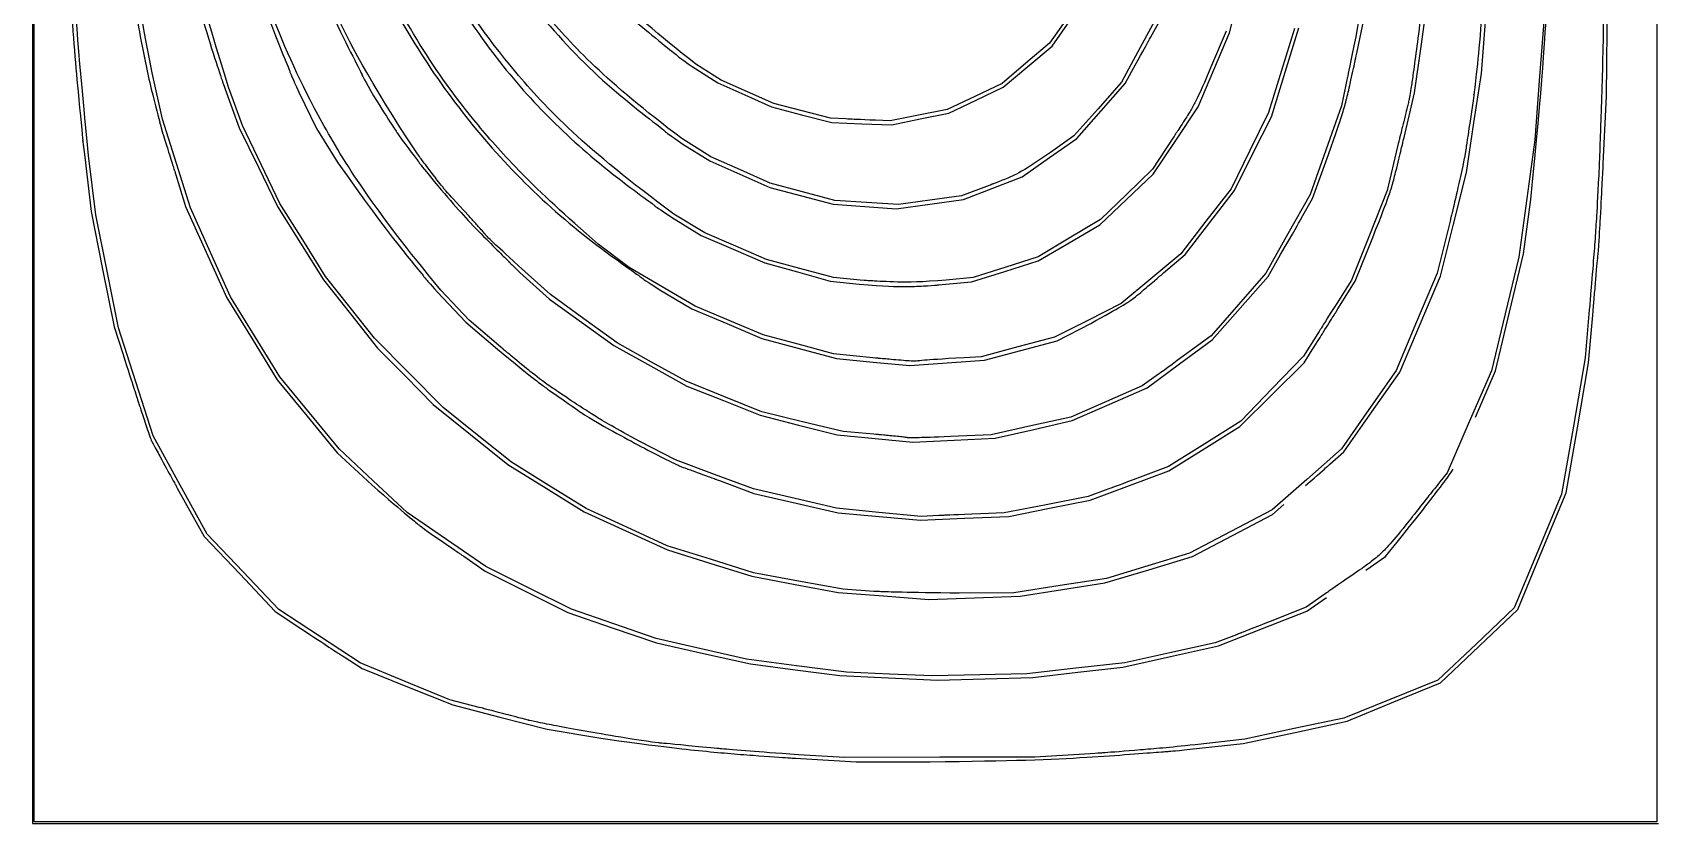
# Model space of a CAD drawing. Header units: millimetres. Extents: x -591 to 0, y 0 to 590.
# Drawn here: x -590.8 to -295.8, y 0 to 143.6 of the extents above; entities that cross this region are included whole.
import ezdxf

# ---------------------------------------------------------------- set-up
doc = ezdxf.new("R2010")
doc.units = ezdxf.units.MM

msp = doc.modelspace()

# ---------------------------------------------------------------- linework, layer by layer
at = {"color": 7, "linetype": 'Continuous'}
for p, q in [((-590.82, 295.01), (-590.82, 0.01)), ((-590.53, 0.3), (-590.53, 295.01)), ((-296.12, 295.01), (-296.12, 0.3)), ((-305.24, 132.02), (-305.06, 153.7)), ((-373.63, 143.53), (-371.75, 150.9)), ((-338.9, 141.04), (-337.73, 149.48)), ((-402.83, 146.62), (-406.3, 141.65)), ((-405.83, 141.11), (-402.21, 146.3)), ((-386.45, 147.07), (-389.85, 140.82)), ((-388, 142.64), (-385.88, 146.48)), ((-350.56, 139.84), (-349.22, 146.18)), ((-327.96, 136.15), (-327.2, 145.59)), ((-316.65, 145.59), (-317.46, 134.82)), ((-406.3, 141.65), (-410.59, 137.99)), ((-374.28, 143.82), (-376.91, 137.6)), ((-376.48, 136.8), (-373.63, 143.53)), ((-361.87, 144.29), (-364.22, 136.68)), ((-363.57, 136.35), (-361.08, 144.41)), ((-410.26, 137.37), (-405.83, 141.11)), ((-389.85, 140.82), (-393.25, 134.56)), ((-340.07, 132.61), (-338.9, 141.04)), ((-567.21, 127.82), (-569.12, 136.26)), ((-471.17, 137.42), (-466.48, 134.42)), ((-465.89, 134.94), (-470.46, 137.84)), ((-410.59, 137.99), (-414.89, 134.33)), ((-414.7, 133.62), (-410.26, 137.37)), ((-392.58, 134.31), (-391.35, 136.56)), ((-379.32, 130.07), (-376.48, 136.8)), ((-364.22, 136.68), (-366.57, 129.07)), ((-366.05, 128.29), (-363.57, 136.35)), ((-329.32, 127.15), (-327.96, 136.15)), ((-555.87, 133.26), (-553.33, 126.24)), ((-552.73, 126.71), (-555.25, 133.67)), ((-466.48, 134.42), (-461.61, 132.24)), ((-461.11, 132.82), (-465.89, 134.94)), ((-456.33, 130.71), (-461.11, 132.82)), ((-414.89, 134.33), (-419.88, 131.95)), ((-419.64, 131.28), (-414.7, 133.62)), ((-393.25, 134.56), (-397.56, 129.68)), ((-396.96, 129.33), (-392.58, 134.31)), ((-352.48, 134.38), (-353.34, 130.25)), ((-317.46, 134.82), (-318.27, 124.06)), ((-542.5, 132.75), (-539.27, 126.12)), ((-461.61, 132.24), (-456.75, 130.07)), ((-456.75, 130.07), (-451.29, 128.64)), ((-451.19, 129.37), (-456.33, 130.71)), ((-419.88, 131.95), (-424.88, 129.57)), ((-424.59, 128.93), (-419.64, 131.28)), ((-383.41, 123.96), (-379.32, 130.07)), ((-353.34, 130.25), (-356.19, 122.2)), ((-341.99, 124.5), (-340.07, 132.61)), ((-305.83, 119.72), (-305.24, 132.02)), ((-564.69, 119.78), (-567.21, 127.82)), ((-451.29, 128.64), (-445.83, 127.21)), ((-446.05, 128.03), (-451.19, 129.37)), ((-443.28, 127.88), (-446.05, 128.03)), ((-445.83, 127.21), (-440.37, 127.02)), ((-440.37, 127.02), (-434.92, 126.82)), ((-435.21, 127.51), (-437.86, 127.63)), ((-430.05, 128.54), (-435.21, 127.51)), ((-434.92, 126.82), (-429.75, 127.88)), ((-424.88, 129.57), (-430.05, 128.54)), ((-429.75, 127.88), (-424.59, 128.93)), ((-397.56, 129.68), (-401.87, 124.79)), ((-401.34, 124.35), (-396.96, 129.33)), ((-366.57, 129.07), (-369.97, 122.14)), ((-369.4, 121.6), (-366.05, 128.29)), ((-330.68, 118.16), (-329.32, 127.15)), ((-553.33, 126.24), (-549.85, 119.1)), ((-549.33, 119.63), (-552.73, 126.71)), ((-539.27, 126.12), (-535.43, 119.93)), ((-467.78, 121.01), (-473.03, 124.31)), ((-406.3, 120.86), (-401.34, 124.35)), ((-401.87, 124.79), (-406.15, 121.79)), ((-383.95, 124.37), (-387.62, 118.77)), ((-387.5, 117.86), (-383.41, 123.96)), ((-318.27, 124.06), (-319.72, 113.44)), ((-581.36, 120.96), (-580.18, 111.08)), ((-579.33, 110.49), (-580.64, 121.25)), ((-472.82, 123.33), (-467.96, 120.3)), ((-462.38, 118.63), (-467.78, 121.01)), ((-369.97, 122.14), (-373.36, 115.21)), ((-372.75, 114.91), (-369.4, 121.6)), ((-356.19, 122.2), (-359.04, 114.14)), ((-358.58, 113.44), (-355.72, 121.4)), ((-343.15, 122.88), (-345.04, 114.91)), ((-562.17, 111.73), (-564.69, 119.78)), ((-549.85, 119.1), (-546.38, 111.96)), ((-545.93, 112.55), (-549.33, 119.63)), ((-467.96, 120.3), (-462.5, 117.88)), ((-456.98, 116.25), (-462.38, 118.63)), ((-411.26, 117.37), (-406.3, 120.86)), ((-387.62, 118.77), (-392.35, 114.19)), ((-333.02, 108.76), (-330.68, 118.16)), ((-564.82, 117.71), (-563.04, 111.96)), ((-462.5, 117.88), (-457.04, 115.45)), ((-457.04, 115.45), (-451.29, 113.93)), ((-451.11, 114.66), (-456.98, 116.25)), ((-417.23, 115.83), (-422.26, 113.91)), ((-421.94, 113.25), (-416.6, 115.31)), ((-416.6, 115.31), (-411.26, 117.37)), ((-392.33, 113.27), (-387.5, 117.86)), ((-373.36, 115.21), (-377.92, 109.31)), ((-541.78, 105.91), (-545.93, 112.55)), ((-451.29, 113.93), (-445.54, 112.41)), ((-445.24, 113.07), (-451.11, 114.66)), ((-445.54, 112.41), (-439.82, 112)), ((-439.49, 112.71), (-445.24, 113.07)), ((-433.73, 112.35), (-439.49, 112.71)), ((-434.1, 111.58), (-428.02, 112.42)), ((-428, 113.13), (-433.73, 112.35)), ((-428.02, 112.42), (-421.94, 113.25)), ((-422.26, 113.91), (-428, 113.13)), ((-397.16, 108.68), (-392.33, 113.27)), ((-392.35, 114.19), (-397.07, 109.6)), ((-377.23, 109.08), (-372.75, 114.91)), ((-359.04, 114.14), (-363.05, 107.01)), ((-360.34, 110.34), (-358.58, 113.44)), ((-345.04, 114.91), (-348.28, 106.76)), ((-319.72, 113.44), (-321.17, 102.82)), ((-320.32, 103.41), (-318.98, 113.29)), ((-580.18, 111.08), (-578.1, 100.6)), ((-577.27, 100.24), (-579.33, 110.49)), ((-563.04, 111.96), (-559.31, 103.7)), ((-558.53, 103.67), (-562.17, 111.73)), ((-546.38, 111.96), (-542.21, 105.32)), ((-474.91, 110.07), (-469.48, 106.74)), ((-468.84, 107.22), (-474.44, 110.61)), ((-439.82, 112), (-434.1, 111.58)), ((-397.07, 109.6), (-402.72, 106.24)), ((-377.92, 109.31), (-382.47, 103.41)), ((-333.64, 109.31), (-335.97, 99.87)), ((-469.48, 106.74), (-463.7, 104.25)), ((-463.23, 104.79), (-468.84, 107.22)), ((-402.72, 106.24), (-408.36, 102.88)), ((-402.76, 105.4), (-397.16, 108.68)), ((-381.71, 103.25), (-377.23, 109.08)), ((-363.05, 107.01), (-367.07, 99.87)), ((-348.28, 106.76), (-351.52, 98.6)), ((-350.84, 98.41), (-347.67, 106.37)), ((-335.37, 99.37), (-333.02, 108.76)), ((-559.31, 103.7), (-555.58, 95.44)), ((-554.88, 95.62), (-558.53, 103.67)), ((-542.21, 105.32), (-538.05, 98.69)), ((-537.64, 99.28), (-541.78, 105.91)), ((-482.55, 100.92), (-488.19, 105.18)), ((-463.7, 104.25), (-457.93, 101.77)), ((-457.63, 102.37), (-463.23, 104.79)), ((-408.37, 102.13), (-402.76, 105.4)), ((-382.47, 103.41), (-387.9, 98.88)), ((-385.6, 99.94), (-381.71, 103.25)), ((-366.64, 99.28), (-364.37, 103.26)), ((-322.84, 92.79), (-320.32, 103.41)), ((-578.1, 100.6), (-576.02, 90.13)), ((-496.87, 95.99), (-502.67, 101.25)), ((-476.58, 97.42), (-482.55, 100.92)), ((-457.93, 101.77), (-452.03, 100.11)), ((-451.58, 100.73), (-457.63, 102.37)), ((-445.53, 99.09), (-451.58, 100.73)), ((-414.26, 100.99), (-420.16, 99.1)), ((-414.41, 100.21), (-408.37, 102.13)), ((-408.36, 102.88), (-414.26, 100.99)), ((-321.17, 102.82), (-323.65, 92.49)), ((-575.21, 89.98), (-577.27, 100.24)), ((-538.05, 98.69), (-533.14, 92.49)), ((-533.21, 93.67), (-537.64, 99.28)), ((-502.38, 100.02), (-497.04, 95.2)), ((-470.61, 93.92), (-476.58, 97.42)), ((-452.03, 100.11), (-446.13, 98.44)), ((-446.13, 98.44), (-440.82, 97.91)), ((-440.67, 98.63), (-445.53, 99.09)), ((-425.77, 97.82), (-420.46, 98.29)), ((-420.16, 99.1), (-425.03, 98.63)), ((-420.46, 98.29), (-414.41, 100.21)), ((-387.9, 98.88), (-393.32, 94.36)), ((-367.07, 99.87), (-372.03, 94.2)), ((-371.72, 93.53), (-366.64, 99.28)), ((-354, 93.39), (-350.84, 98.41)), ((-351.52, 98.6), (-353.28, 95.84)), ((-335.97, 99.87), (-339.71, 91.05)), ((-339.07, 90.66), (-335.37, 99.37)), ((-555.58, 95.44), (-551, 88)), ((-550.42, 88.36), (-554.88, 95.62)), ((-517.38, 96.49), (-512.23, 91.02)), ((-511.62, 91.37), (-516.73, 96.8)), ((-497.04, 95.2), (-491.2, 90.98)), ((-490.82, 91.62), (-496.87, 95.99)), ((-477.1, 96.93), (-471.2, 93.44)), ((-528.78, 88.07), (-533.21, 93.67)), ((-533.14, 92.49), (-528.24, 86.3)), ((-484.77, 87.24), (-490.82, 91.62)), ((-471.2, 93.44), (-464.86, 90.73)), ((-464.43, 91.32), (-470.61, 93.92)), ((-393.32, 94.36), (-399.37, 91.32)), ((-372.03, 94.2), (-377, 88.53)), ((-376.8, 87.79), (-371.72, 93.53)), ((-323.65, 92.49), (-326.13, 82.17)), ((-325.37, 82.17), (-322.84, 92.79)), ((-308.37, 93.23), (-309.1, 84.53)), ((-576.02, 90.13), (-574.4, 85.12)), ((-572.07, 80.18), (-575.21, 89.98)), ((-512.23, 91.02), (-506.46, 86.07)), ((-505.86, 86.46), (-511.62, 91.37)), ((-491.2, 90.98), (-485.36, 86.76)), ((-464.86, 90.73), (-458.52, 88.01)), ((-458.25, 88.72), (-464.43, 91.32)), ((-451.89, 86.99), (-458.25, 88.72)), ((-399.37, 91.32), (-405.43, 88.28)), ((-404.93, 87.6), (-398.83, 90.75)), ((-377, 88.53), (-380.74, 85.78)), ((-357.61, 88.96), (-360.2, 84.85)), ((-339.71, 91.05), (-343.44, 82.24)), ((-342.77, 81.95), (-339.07, 90.66)), ((-308.49, 83.64), (-307.92, 90.28)), ((-551, 88), (-546.43, 80.56)), ((-545.95, 81.1), (-550.42, 88.36)), ((-522.56, 81.78), (-528.78, 88.07)), ((-528.24, 86.3), (-523.17, 81.18)), ((-485.36, 86.76), (-478.72, 83.08)), ((-478.51, 83.75), (-484.77, 87.24)), ((-458.52, 88.01), (-451.73, 86.2)), ((-445.53, 85.25), (-451.89, 86.99)), ((-451.73, 86.2), (-444.95, 84.39)), ((-412.06, 86.51), (-418.69, 84.73)), ((-418.1, 84.11), (-411.52, 85.85)), ((-405.43, 88.28), (-412.06, 86.51)), ((-411.52, 85.85), (-404.93, 87.6)), ((-382.7, 83.45), (-376.8, 87.79)), ((-360.1, 83.64), (-358.63, 86)), ((-478.72, 83.08), (-472.09, 79.4)), ((-472.25, 80.26), (-478.51, 83.75)), ((-438.34, 84.53), (-445.53, 85.25)), ((-444.95, 84.39), (-438.31, 83.76)), ((-438.31, 83.76), (-431.67, 83.13)), ((-431.67, 83.13), (-424.89, 83.62)), ((-424.89, 83.62), (-418.1, 84.11)), ((-418.69, 84.73), (-421.79, 84.55)), ((-388.6, 79.1), (-382.7, 83.45)), ((-365.94, 77.85), (-360.1, 83.64)), ((-360.2, 84.85), (-365.89, 78.93)), ((-309.1, 84.53), (-311.27, 72.14)), ((-310.54, 71.83), (-308.49, 83.64)), ((-568.93, 70.37), (-572.07, 80.18)), ((-546.43, 80.56), (-541, 73.94)), ((-540.58, 74.54), (-545.95, 81.1)), ((-523.17, 81.18), (-518.11, 76.06)), ((-516.34, 75.49), (-522.56, 81.78)), ((-465.38, 77.49), (-472.25, 80.26)), ((-386.98, 81.23), (-389.49, 79.43)), ((-343.44, 82.24), (-348.4, 75.12)), ((-347.84, 74.71), (-342.77, 81.95)), ((-326.13, 82.17), (-330.15, 72.91)), ((-329, 73.76), (-325.37, 82.17)), ((-472.09, 79.4), (-465.44, 76.75)), ((-465.44, 76.75), (-458.8, 74.11)), ((-458.52, 74.72), (-465.38, 77.49)), ((-389.49, 79.43), (-395.98, 76.6)), ((-395.39, 76.13), (-388.6, 79.1)), ((-371.79, 72.06), (-365.94, 77.85)), ((-365.89, 78.93), (-371.59, 73.02)), ((-541, 73.94), (-535.58, 67.31)), ((-535.21, 67.99), (-540.58, 74.54)), ((-518.11, 76.06), (-511.33, 70.61)), ((-510.14, 70.53), (-516.34, 75.49)), ((-458.8, 74.11), (-451.82, 72.33)), ((-451.14, 72.93), (-458.52, 74.72)), ((-402.47, 73.77), (-409.69, 72.17)), ((-395.98, 76.6), (-402.47, 73.77)), ((-402.17, 73.17), (-395.39, 76.13)), ((-348.4, 75.12), (-353.35, 68.01)), ((-352.91, 67.47), (-347.84, 74.71)), ((-451.82, 72.33), (-444.83, 70.55)), ((-443.77, 71.14), (-451.14, 72.93)), ((-438.16, 70.66), (-443.77, 71.14)), ((-409.69, 72.17), (-416.92, 70.57)), ((-416.15, 69.92), (-409.16, 71.54)), ((-409.16, 71.54), (-402.17, 73.17)), ((-378.23, 68.03), (-371.79, 72.06)), ((-371.59, 73.02), (-378.15, 68.91)), ((-330.15, 72.91), (-334.18, 63.65)), ((-311.27, 72.14), (-313.44, 59.75)), ((-312.6, 60.01), (-310.54, 71.83)), ((-564.02, 61.43), (-568.93, 70.37)), ((-529.02, 62.22), (-535.21, 67.99)), ((-511.33, 70.61), (-504.56, 65.16)), ((-503.95, 65.56), (-510.14, 70.53)), ((-474.15, 66), (-480.64, 69.34)), ((-444.83, 70.55), (-437.95, 69.89)), ((-437.95, 69.89), (-431.08, 69.24)), ((-431.08, 69.24), (-423.62, 69.58)), ((-416.92, 70.57), (-424.3, 70.23)), ((-423.62, 69.58), (-416.15, 69.92)), ((-378.15, 68.91), (-384.71, 64.8)), ((-384.68, 64), (-378.23, 68.03)), ((-353.35, 68.01), (-359.62, 62.47)), ((-535.58, 67.31), (-529.25, 61.48)), ((-504.56, 65.16), (-497.66, 60.86)), ((-497.16, 61.36), (-503.95, 65.56)), ((-467.07, 63.37), (-474.15, 66)), ((-355.42, 65.23), (-352.91, 67.47)), ((-522.82, 56.46), (-529.02, 62.22)), ((-459.99, 60.75), (-467.07, 63.37)), ((-466.16, 62.23), (-459.95, 59.93)), ((-391.8, 61.35), (-384.68, 64)), ((-384.71, 64.8), (-388.43, 63.4)), ((-359.62, 62.47), (-365.89, 56.93)), ((-334.18, 63.65), (-335.5, 61.99)), ((-564.25, 60.35), (-559.7, 52.11)), ((-559.12, 52.5), (-564.02, 61.43)), ((-497.66, 60.86), (-490.75, 56.57)), ((-490.38, 57.16), (-497.16, 61.36)), ((-452.47, 58.98), (-459.99, 60.75)), ((-459.95, 59.93), (-452.3, 58.17)), ((-399.31, 59.34), (-406.93, 57.87)), ((-395.72, 60.67), (-399.31, 59.34)), ((-398.93, 58.69), (-391.8, 61.35)), ((-313.44, 59.75), (-317.72, 49.44)), ((-316.96, 49.43), (-312.6, 60.01)), ((-515.71, 51.56), (-522.82, 56.46)), ((-490.75, 56.57), (-483.19, 53.12)), ((-483.01, 53.79), (-490.38, 57.16)), ((-444.95, 57.21), (-452.47, 58.98)), ((-452.3, 58.17), (-444.65, 56.41)), ((-437.28, 56.47), (-444.95, 57.21)), ((-444.65, 56.41), (-437.2, 55.73)), ((-429.61, 55.73), (-437.28, 56.47)), ((-414.56, 56.4), (-418.84, 56.23)), ((-406.93, 57.87), (-414.56, 56.4)), ((-413.68, 55.74), (-406.3, 57.22)), ((-406.3, 57.22), (-398.93, 58.69)), ((-365.89, 56.93), (-373.41, 52.99)), ((-373.11, 52.28), (-365.87, 56.1)), ((-365.87, 56.1), (-363.81, 57.89)), ((-483.19, 53.12), (-475.63, 49.66)), ((-475.65, 50.43), (-483.01, 53.79)), ((-437.2, 55.73), (-429.74, 55.06)), ((-429.74, 55.06), (-421.71, 55.4)), ((-426.36, 55.89), (-429.61, 55.73)), ((-421.71, 55.4), (-413.68, 55.74)), ((-559.7, 52.11), (-553.23, 45.31)), ((-552.63, 45.68), (-559.12, 52.5)), ((-508.6, 46.66), (-515.71, 51.56)), ((-467.82, 47.96), (-475.65, 50.43)), ((-373.41, 52.99), (-380.93, 49.06)), ((-380.35, 48.47), (-373.11, 52.28)), ((-345.36, 48.45), (-343.77, 50.41)), ((-512.58, 48.5), (-508.67, 45.81)), ((-475.63, 49.66), (-467.96, 47.28)), ((-467.96, 47.28), (-460.29, 44.89)), ((-459.99, 45.49), (-467.82, 47.96)), ((-380.93, 49.06), (-388.45, 46.78)), ((-388.31, 46.07), (-380.35, 48.47)), ((-348.92, 45.99), (-345.36, 48.45)), ((-317.72, 49.44), (-322, 39.13)), ((-321.32, 38.86), (-316.96, 49.43)), ((-553.23, 45.31), (-546.77, 38.51)), ((-546.14, 38.85), (-552.63, 45.68)), ((-508.67, 45.81), (-501.17, 42.06)), ((-500.83, 42.77), (-508.6, 46.66)), ((-460.29, 44.89), (-452.47, 43.4)), ((-451.88, 44.01), (-459.99, 45.49)), ((-395.98, 44.5), (-404.38, 43.19)), ((-396.27, 43.68), (-388.31, 46.07)), ((-388.45, 46.78), (-395.98, 44.5)), ((-501.17, 42.06), (-493.68, 38.31)), ((-493.05, 38.88), (-500.83, 42.77)), ((-452.47, 43.4), (-444.65, 41.92)), ((-443.77, 42.53), (-451.88, 44.01)), ((-444.65, 41.92), (-436.43, 41.31)), ((-438.16, 42.14), (-443.77, 42.53)), ((-436.43, 41.31), (-428.22, 40.69)), ((-412.79, 41.87), (-422.67, 41.81)), ((-404.38, 43.19), (-412.79, 41.87)), ((-411.61, 41.29), (-403.94, 42.48)), ((-403.94, 42.48), (-396.27, 43.68)), ((-356.32, 41.67), (-359.74, 39.28)), ((-546.77, 38.51), (-542.17, 35.42)), ((-538.76, 33.99), (-546.14, 38.85)), ((-485.37, 36.24), (-493.05, 38.88)), ((-428.22, 40.69), (-419.91, 40.99)), ((-419.91, 40.99), (-411.61, 41.29)), ((-367.65, 35.39), (-359.65, 38.55)), ((-359.74, 39.28), (-364.14, 37.52)), ((-359.65, 38.55), (-356.07, 41.04)), ((-322, 39.13), (-328.93, 32.57)), ((-328.35, 32.19), (-321.32, 38.86)), ((-493.68, 38.31), (-485.65, 35.55)), ((-485.65, 35.55), (-477.62, 32.78)), ((-477.69, 33.6), (-485.37, 36.24)), ((-531.38, 29.14), (-538.76, 33.99)), ((-469.49, 31.71), (-477.69, 33.6)), ((-477.62, 32.78), (-469.1, 30.88)), ((-376.28, 32.78), (-384.46, 30.98)), ((-372.41, 34.27), (-376.28, 32.78)), ((-375.66, 32.23), (-367.65, 35.39)), ((-328.93, 32.57), (-335.85, 26.01)), ((-534.28, 30.23), (-530.99, 28.12)), ((-461.3, 29.82), (-469.49, 31.71)), ((-469.1, 30.88), (-460.58, 28.97)), ((-452.24, 28.65), (-461.3, 29.82)), ((-393.03, 28.38), (-384.34, 30.3)), ((-384.46, 30.98), (-392.63, 29.18)), ((-384.34, 30.3), (-375.66, 32.23)), ((-335.38, 25.53), (-328.35, 32.19)), ((-523.23, 25.8), (-531.38, 29.14)), ((-530.99, 28.12), (-522.78, 24.83)), ((-460.58, 28.97), (-452.47, 27.92)), ((-452.47, 27.92), (-444.36, 26.87)), ((-443.17, 27.48), (-452.24, 28.65)), ((-444.36, 26.87), (-435.51, 26.44)), ((-435.36, 27.13), (-443.17, 27.48)), ((-427.54, 26.78), (-435.36, 27.13)), ((-418.98, 26.99), (-427.54, 26.78)), ((-410.43, 27.19), (-418.98, 26.99)), ((-401.53, 28.18), (-410.43, 27.19)), ((-409.34, 26.53), (-401.18, 27.46)), ((-392.63, 29.18), (-401.53, 28.18)), ((-401.18, 27.46), (-393.03, 28.38)), ((-515.08, 22.47), (-523.23, 25.8)), ((-522.78, 24.83), (-514.57, 21.55)), ((-435.51, 26.44), (-426.66, 26.02)), ((-426.66, 26.02), (-418, 26.28)), ((-418, 26.28), (-409.34, 26.53)), ((-335.85, 26.01), (-344.38, 22.58)), ((-343.85, 22.06), (-335.38, 25.53)), ((-509.81, 21.09), (-515.08, 22.47)), ((-514.57, 21.55), (-506.01, 19.33)), ((-344.38, 22.58), (-352.91, 19.15)), ((-352.32, 18.59), (-343.85, 22.06)), ((-506.01, 19.33), (-497.46, 17.1)), ((-352.91, 19.15), (-361.9, 17.23)), ((-361.76, 16.55), (-352.32, 18.59)), ((-497.46, 17.1), (-487.72, 15.51)), ((-370.9, 15.31), (-379.9, 14.29)), ((-371.2, 14.52), (-361.76, 16.55)), ((-361.9, 17.23), (-370.9, 15.31)), ((-443.47, 12), (-451.88, 12.5)), ((-426.21, 12.02), (-443.47, 12)), ((-408.96, 12.03), (-426.21, 12.02)), ((-398.93, 12.65), (-408.96, 12.03)), ((-380.78, 13.47), (-371.2, 14.52)), ((-451.44, 11.8), (-441.41, 11.22)), ((-441.41, 11.22), (-427.98, 11.22)), ((-590.82, 0.01), (-295.82, 0.01)), ((-443.32, 0.3), (-590.53, 0.3)), ((-296.12, 0.3), (-443.32, 0.3))]:
    msp.add_line(p, q, dxfattribs=at)
for points, knots in [([(-559.95, 308.73), (-559.68, 279.76), (-558.7, 253.71), (-556.98, 230.32), (-554.47, 209.33), (-551.12, 190.48), (-545.39, 168.59), (-538.03, 149.32), (-528.96, 132.1), (-532.13, 137.77), (-528.96, 132.1)], [0, 0, 0, 0, 0.159621, 0.303241, 0.432455, 0.548933, 0.654439, 0.779135, 0.892744, 1, 1, 1, 1]), ([(-567.05, 305.19), (-566.75, 277.06), (-565.92, 251.69), (-564.5, 228.85), (-562.48, 208.3), (-559.82, 189.81), (-555.3, 168.34), (-549.55, 149.49), (-542.5, 132.75), (-544.98, 138.28), (-542.5, 132.75)], [0, 0, 0, 0, 0.160238, 0.304844, 0.435233, 0.552867, 0.659266, 0.784264, 0.896514, 1, 1, 1, 1]), ([(-521.11, 121.7), (-529.83, 134.95), (-537.28, 149.38), (-543.53, 165.29), (-548.64, 182.99), (-552.67, 202.78), (-555.63, 224.54), (-557.68, 248.91), (-558.87, 276.16), (-559.25, 306.58), (-559.19, 296.44), (-559.25, 306.58)], [0, 0, 0, 0, 0.082651, 0.16727, 0.25634, 0.352316, 0.457536, 0.571985, 0.699367, 0.841475, 1, 1, 1, 1]), ([(-470.46, 137.84), (-484.14, 148.47), (-496, 161.89), (-506.04, 178.09), (-514.23, 197.05), (-520.85, 219.84), (-525.43, 245.62), (-527.97, 274.36), (-527.3, 264.76), (-527.97, 274.36)], [0, 0, 0, 0, 0.11271, 0.229246, 0.353206, 0.48756, 0.641964, 0.812293, 1, 1, 1, 1]), ([(-516.73, 96.8), (-529.15, 111.78), (-539.49, 128.36), (-547.89, 147.03), (-554.51, 168.31), (-558.56, 187.19), (-561.69, 208.24), (-563.96, 231.71), (-565.45, 257.84), (-565.02, 249.12), (-565.45, 257.84)], [0, 0, 0, 0, 0.113109, 0.226611, 0.345587, 0.475081, 0.587282, 0.710933, 0.847923, 1, 1, 1, 1]), ([(-580.64, 121.25), (-582.4, 138.68), (-583.86, 159.27), (-585.01, 183.15), (-585.7, 204.3), (-586.22, 227.6), (-586.55, 253.12), (-586.45, 244.61), (-586.55, 253.12)], [0, 0, 0, 0, 0.132603, 0.288948, 0.470015, 0.63024, 0.806755, 1, 1, 1, 1]), ([(-308.43, 252.09), (-307.51, 230.82), (-306.78, 212.02), (-306.23, 195.33), (-305.87, 180.36), (-305.69, 166.77), (-305.71, 150.42), (-306.01, 134.95), (-306.59, 119.55), (-306.38, 124.68), (-306.59, 119.55)], [0, 0, 0, 0, 0.160535, 0.302407, 0.428392, 0.541267, 0.643815, 0.767131, 0.883773, 1, 1, 1, 1]), ([(-534.61, 244.12), (-530.97, 220.47), (-525.7, 199), (-518.78, 179.71), (-510.24, 162.62), (-499.54, 147.09), (-487.07, 133.99), (-472.82, 123.33), (-477.71, 126.72), (-472.82, 123.33)], [0, 0, 0, 0, 0.170463, 0.327983, 0.473927, 0.610027, 0.744383, 0.873252, 1, 1, 1, 1]), ([(-525.01, 237.48), (-521.33, 218.3), (-516.33, 200.69), (-510.06, 184.73), (-502.54, 170.47), (-493.37, 157.42), (-482.9, 146.38), (-471.17, 137.42), (-475.19, 140.28), (-471.17, 137.42)], [0, 0, 0, 0, 0.166957, 0.323333, 0.469886, 0.607624, 0.743901, 0.873897, 1, 1, 1, 1]), ([(-351.43, 231.88), (-349.28, 210.98), (-348.05, 191.98), (-347.75, 174.94), (-348.59, 157.43), (-350.72, 142.79), (-349.91, 147.66), (-350.72, 142.79)], [0, 0, 0, 0, 0.234994, 0.447891, 0.638515, 0.834541, 1, 1, 1, 1]), ([(-555.25, 133.67), (-559.72, 147.67), (-563.46, 163.15), (-566.53, 180.36), (-568.49, 195.29), (-570.08, 211.58), (-571.33, 229.37), (-570.95, 223.44), (-571.33, 229.37)], [0, 0, 0, 0, 0.1509904, 0.3145151, 0.4940964, 0.6486651, 0.8167945, 1, 1, 1, 1]), ([(-579.02, 216.98), (-577.64, 195.06), (-575.81, 174.8), (-573.6, 156.71), (-571.64, 144.32), (-569.5, 133.8), (-567.22, 125.38), (-568.02, 128.18), (-567.22, 125.38)], [0, 0, 0, 0, 0.237396, 0.457185, 0.654235, 0.789807, 0.905815, 1, 1, 1, 1]), ([(-474.44, 110.61), (-490.67, 122.52), (-504.82, 137.33), (-516.83, 154.91), (-524.71, 170.59), (-531.18, 187.86), (-536.21, 206.66), (-534.66, 200.35), (-536.21, 206.66)], [0, 0, 0, 0, 0.171502, 0.346053, 0.527499, 0.677085, 0.83423, 1, 1, 1, 1]), ([(-473.03, 124.31), (-486.89, 134.81), (-499.16, 147.81), (-509.72, 163.14), (-516.77, 176.74), (-522.67, 191.61), (-527.36, 207.69), (-525.9, 202.3), (-527.36, 207.69)], [0, 0, 0, 0, 0.170581, 0.345851, 0.528549, 0.678765, 0.835701, 1, 1, 1, 1]), ([(-543.91, 198.1), (-538.98, 179.41), (-532.52, 162.06), (-524.59, 146.14), (-515.24, 131.71), (-503.96, 118.28), (-491.23, 106.66), (-477.1, 96.93), (-481.91, 100.04), (-477.1, 96.93)], [0, 0, 0, 0, 0.154987, 0.303344, 0.445929, 0.583752, 0.724307, 0.86248, 1, 1, 1, 1]), ([(-586.09, 193.38), (-585.25, 170.81), (-584.01, 149.72), (-582.79, 134.57), (-581.36, 120.96), (-581.86, 125.49), (-581.36, 120.96)], [0, 0, 0, 0, 0.311085, 0.602059, 0.81151, 1, 1, 1, 1]), ([(-569.12, 136.26), (-571.83, 150.18), (-574.16, 165.79), (-576.65, 191.06), (-575.92, 182.63), (-576.65, 191.06)], [0, 0, 0, 0, 0.256157, 0.541288, 1, 1, 1, 1]), ([(-488.19, 105.18), (-500.26, 115.59), (-511.14, 127.58), (-520.72, 141.04), (-530.24, 158.58), (-537.68, 177.75), (-535.37, 171.29), (-537.68, 177.75)], [0, 0, 0, 0, 0.178763, 0.360361, 0.545618, 0.769447, 1, 1, 1, 1]), ([(-525.1, 169.34), (-517.79, 155.12), (-509.58, 142.42), (-500.44, 131.16), (-488.4, 119.69), (-474.91, 110.07), (-479.51, 113.15), (-474.91, 110.07)], [0, 0, 0, 0, 0.202891, 0.394792, 0.578722, 0.789736, 1, 1, 1, 1]), ([(-327.08, 162.26), (-327.49, 152.53), (-328.13, 143.29), (-328.76, 136.74), (-329.47, 131.14), (-329.22, 133), (-329.47, 131.14)], [0, 0, 0, 0, 0.3118964, 0.6084968, 0.8189682, 1, 1, 1, 1]), ([(-563.23, 158.42), (-561.66, 152.01), (-559.52, 144.47), (-557.67, 138.55), (-555.87, 133.26), (-556.48, 135.02), (-555.87, 133.26)], [0, 0, 0, 0, 0.251842, 0.550538, 0.787067, 1, 1, 1, 1]), ([(-338.19, 153.41), (-338.49, 150.44), (-339.09, 145.46), (-339.83, 139.8), (-340.3, 136.32), (-340.71, 133.49), (-340.97, 131.83), (-341.05, 131.42), (-341.1, 131.26), (-341.08, 131.31), (-341.1, 131.26)], [0, 0, 0, 0, 0.133674, 0.357916, 0.613532, 0.770664, 0.898647, 0.97365, 0.99235, 1, 1, 1, 1]), ([(-318.98, 113.29), (-316.83, 134.41), (-315.86, 153.11), (-316.11, 146.87), (-315.86, 153.11)], [0, 0, 0, 0, 0.53133, 1, 1, 1, 1]), ([(-391.35, 136.56), (-389.64, 139.67), (-388, 142.64), (-388.55, 141.65), (-388, 142.64)], [0, 0, 0, 0, 0.5118524, 1, 1, 1, 1]), ([(-350.72, 142.79), (-351.72, 138.01), (-352.48, 134.38), (-352.23, 135.59), (-352.48, 134.38)], [0, 0, 0, 0, 0.568776, 1, 1, 1, 1]), ([(-355.72, 121.4), (-354.28, 125.42), (-353.28, 128.39), (-352.52, 131.02), (-351.67, 134.62), (-350.56, 139.84), (-350.92, 138.1), (-350.56, 139.84)], [0, 0, 0, 0, 0.222271, 0.386077, 0.528995, 0.721982, 1, 1, 1, 1]), ([(-376.91, 137.6), (-378.35, 134.17), (-379.36, 131.9), (-380.26, 130.14), (-381.66, 127.87), (-383.95, 124.37), (-383.18, 125.53), (-383.95, 124.37)], [0, 0, 0, 0, 0.247689, 0.412713, 0.543727, 0.721359, 1, 1, 1, 1]), ([(-528.96, 132.1), (-525.86, 127.15), (-524.28, 124.79), (-524.81, 125.58), (-524.28, 124.79)], [0, 0, 0, 0, 0.673593, 1, 1, 1, 1]), ([(-341.1, 131.26), (-341.14, 131.09), (-341.21, 130.82), (-341.4, 130.09), (-341.9, 128.05), (-343.15, 122.88), (-342.73, 124.6), (-343.15, 122.88)], [0, 0, 0, 0, 0.020191, 0.051923, 0.140075, 0.382607, 1, 1, 1, 1]), ([(-329.47, 131.14), (-330.32, 125.43), (-330.83, 121.99), (-330.66, 123.14), (-330.83, 121.99)], [0, 0, 0, 0, 0.624251, 1, 1, 1, 1]), ([(-437.86, 127.63), (-440.9, 127.77), (-443.28, 127.88), (-442.49, 127.84), (-443.28, 127.88)], [0, 0, 0, 0, 0.560991, 1, 1, 1, 1]), ([(-567.22, 125.38), (-566.78, 123.99), (-566.11, 121.83), (-564.82, 117.71), (-565.25, 119.09), (-564.82, 117.71)], [0, 0, 0, 0, 0.181502, 0.463756, 1, 1, 1, 1]), ([(-524.28, 124.79), (-523.47, 123.7), (-522.28, 122.11), (-520.11, 119.19), (-520.83, 120.16), (-520.11, 119.19)], [0, 0, 0, 0, 0.194739, 0.479926, 1, 1, 1, 1]), ([(-347.67, 106.37), (-345.98, 110.61), (-344.88, 113.48), (-344.11, 115.85), (-343.24, 119.2), (-341.99, 124.5), (-342.4, 122.73), (-341.99, 124.5)], [0, 0, 0, 0, 0.239862, 0.40122, 0.532292, 0.713918, 1, 1, 1, 1]), ([(-515.78, 114.76), (-516.7, 115.88), (-518.2, 117.81), (-521.11, 121.7), (-520.14, 120.4), (-521.11, 121.7)], [0, 0, 0, 0, 0.166501, 0.44538, 1, 1, 1, 1]), ([(-406.15, 121.79), (-409.72, 119.33), (-412.09, 117.93), (-414.15, 117.02), (-417.23, 115.83), (-416.2, 116.22), (-417.23, 115.83)], [0, 0, 0, 0, 0.342796, 0.560644, 0.738908, 1, 1, 1, 1]), ([(-330.83, 121.99), (-331.26, 119.67), (-332.04, 116.08), (-333.64, 109.31), (-333.09, 111.56), (-333.64, 109.31)], [0, 0, 0, 0, 0.181949, 0.464254, 1, 1, 1, 1]), ([(-535.43, 119.93), (-525.9, 106.41), (-517.38, 96.49), (-520.29, 99.74), (-517.38, 96.49)], [0, 0, 0, 0, 0.5584184, 1, 1, 1, 1]), ([(-520.11, 119.19), (-515.96, 114.03), (-510.89, 108.4), (-502.38, 100.02), (-505.26, 102.78), (-502.38, 100.02)], [0, 0, 0, 0, 0.253171, 0.543185, 1, 1, 1, 1]), ([(-306.59, 119.55), (-306.83, 114.45), (-307.05, 110.34), (-307.31, 106.41), (-307.73, 100.91), (-308.37, 93.23), (-308.15, 95.79), (-308.37, 93.23)], [0, 0, 0, 0, 0.193534, 0.349595, 0.498849, 0.707745, 1, 1, 1, 1]), ([(-306.73, 103.93), (-306.54, 106.64), (-306.29, 111.06), (-305.83, 119.72), (-305.98, 116.83), (-305.83, 119.72)], [0, 0, 0, 0, 0.171587, 0.451633, 1, 1, 1, 1]), ([(-511.62, 110.23), (-514.32, 113.17), (-515.78, 114.76), (-515.29, 114.23), (-515.78, 114.76)], [0, 0, 0, 0, 0.6493656, 1, 1, 1, 1]), ([(-508.57, 106.77), (-508.59, 106.81), (-508.62, 106.85), (-508.71, 106.97), (-508.97, 107.29), (-509.71, 108.13), (-511.62, 110.23), (-510.98, 109.53), (-511.62, 110.23)], [0, 0, 0, 0, 0.008998, 0.021131, 0.053373, 0.14211, 0.384815, 1, 1, 1, 1]), ([(-364.37, 103.26), (-361.98, 107.44), (-360.34, 110.34), (-360.89, 109.37), (-360.34, 110.34)], [0, 0, 0, 0, 0.590749, 1, 1, 1, 1]), ([(-502.67, 101.25), (-505.18, 103.54), (-507.16, 105.39), (-508.26, 106.44), (-508.5, 106.69), (-508.55, 106.75), (-508.57, 106.77), (-508.56, 106.76), (-508.57, 106.77)], [0, 0, 0, 0, 0.420531, 0.755855, 0.943867, 0.986327, 0.996194, 1, 1, 1, 1]), ([(-307.19, 98.69), (-306.96, 101.31), (-306.73, 103.93), (-306.81, 103.06), (-306.73, 103.93)], [0, 0, 0, 0, 0.49902, 1, 1, 1, 1]), ([(-440.82, 97.91), (-436.17, 97.51), (-432.52, 97.4), (-429.54, 97.53), (-425.77, 97.82), (-427.02, 97.71), (-425.77, 97.82)], [0, 0, 0, 0, 0.3095471, 0.5512937, 0.7494511, 1, 1, 1, 1]), ([(-425.03, 98.63), (-429.64, 98.27), (-433.69, 98.19), (-440.67, 98.63), (-438.34, 98.43), (-440.67, 98.63)], [0, 0, 0, 0, 0.295373, 0.554023, 1, 1, 1, 1]), ([(-391.11, 95.27), (-390.03, 96.18), (-388.46, 97.51), (-385.6, 99.94), (-386.55, 99.13), (-385.6, 99.94)], [0, 0, 0, 0, 0.195389, 0.480724, 1, 1, 1, 1]), ([(-307.92, 90.28), (-307.42, 96.02), (-307.19, 98.69), (-307.26, 97.8), (-307.19, 98.69)], [0, 0, 0, 0, 0.682875, 1, 1, 1, 1]), ([(-398.83, 90.75), (-393.53, 93.68), (-391.11, 95.27), (-391.91, 94.73), (-391.11, 95.27)], [0, 0, 0, 0, 0.676743, 1, 1, 1, 1]), ([(-353.28, 95.84), (-355.56, 92.23), (-357.61, 88.96), (-356.93, 90.05), (-357.61, 88.96)], [0, 0, 0, 0, 0.525451, 1, 1, 1, 1]), ([(-358.63, 86), (-357.69, 87.51), (-356.35, 89.63), (-354, 93.39), (-354.78, 92.14), (-354, 93.39)], [0, 0, 0, 0, 0.204335, 0.491667, 1, 1, 1, 1]), ([(-506.46, 86.07), (-500.7, 81.35), (-497.01, 78.57), (-498.25, 79.49), (-497.01, 78.57)], [0, 0, 0, 0, 0.617608, 1, 1, 1, 1]), ([(-497.75, 79.91), (-499.33, 81.1), (-501.65, 82.94), (-505.86, 86.46), (-504.46, 85.28), (-505.86, 86.46)], [0, 0, 0, 0, 0.189502, 0.473475, 1, 1, 1, 1]), ([(-380.74, 85.78), (-384.51, 83.02), (-386.98, 81.23), (-386.16, 81.82), (-386.98, 81.23)], [0, 0, 0, 0, 0.605979, 1, 1, 1, 1]), ([(-574.4, 85.12), (-572.57, 79.45), (-571.17, 75.09), (-571.64, 76.54), (-571.17, 75.09)], [0, 0, 0, 0, 0.565223, 1, 1, 1, 1]), ([(-430.52, 83.93), (-430.71, 83.92), (-430.98, 83.92), (-431.69, 83.95), (-433.6, 84.09), (-438.34, 84.53), (-436.76, 84.37), (-438.34, 84.53)], [0, 0, 0, 0, 0.02427, 0.058512, 0.149764, 0.393584, 1, 1, 1, 1]), ([(-421.79, 84.55), (-426.2, 84.28), (-428.81, 84.11), (-430.52, 83.93), (-429.95, 83.99), (-430.52, 83.93)], [0, 0, 0, 0, 0.505472, 0.804265, 1, 1, 1, 1]), ([(-480.64, 69.34), (-485.04, 71.69), (-489.12, 74.13), (-492.88, 76.59), (-497.75, 79.91), (-496.13, 78.8), (-497.75, 79.91)], [0, 0, 0, 0, 0.247893, 0.483927, 0.706901, 1, 1, 1, 1]), ([(-497.01, 78.57), (-493.22, 75.95), (-490.67, 74.19), (-491.52, 74.78), (-490.67, 74.19)], [0, 0, 0, 0, 0.598349, 1, 1, 1, 1]), ([(-571.17, 75.09), (-569.8, 70.97), (-569.38, 69.8), (-569.18, 69.33), (-569.25, 69.49), (-569.18, 69.33)], [0, 0, 0, 0, 0.713428, 0.917007, 1, 1, 1, 1]), ([(-490.67, 74.19), (-488.29, 72.75), (-484.5, 70.62), (-480.19, 68.29), (-475.21, 65.72), (-473.1, 64.76), (-473.81, 65.08), (-473.1, 64.76)], [0, 0, 0, 0, 0.1395787, 0.3574303, 0.6029488, 0.8835094, 1, 1, 1, 1]), ([(-569.18, 69.33), (-568.57, 68.21), (-567.24, 65.78), (-564.25, 60.35), (-565.25, 62.16), (-564.25, 60.35)], [0, 0, 0, 0, 0.125146, 0.394875, 1, 1, 1, 1]), ([(-432.11, 70.04), (-432.25, 70.07), (-432.46, 70.1), (-433.01, 70.17), (-434.48, 70.32), (-438.16, 70.66), (-436.93, 70.55), (-438.16, 70.66)], [0, 0, 0, 0, 0.0238, 0.057781, 0.148728, 0.39245, 1, 1, 1, 1]), ([(-424.3, 70.23), (-427.52, 70.09), (-430.12, 70.02), (-431.62, 70.01), (-431.98, 70.02), (-432.11, 70.04), (-432.07, 70.03), (-432.11, 70.04)], [0, 0, 0, 0, 0.412016, 0.745422, 0.937227, 0.983006, 1, 1, 1, 1]), ([(-359.84, 61.33), (-357.47, 63.42), (-355.42, 65.23), (-356.1, 64.63), (-355.42, 65.23)], [0, 0, 0, 0, 0.536335, 1, 1, 1, 1]), ([(-473.1, 64.76), (-472.18, 64.44), (-470.3, 63.76), (-466.16, 62.23), (-467.54, 62.74), (-466.16, 62.23)], [0, 0, 0, 0, 0.132009, 0.403264, 1, 1, 1, 1]), ([(-388.43, 63.4), (-392.58, 61.84), (-395.72, 60.67), (-394.68, 61.06), (-395.72, 60.67)], [0, 0, 0, 0, 0.568976, 1, 1, 1, 1]), ([(-343.77, 50.41), (-339.51, 55.72), (-335.92, 60.33), (-333.8, 63.2), (-333.08, 64.32), (-333.32, 63.94), (-333.08, 64.32)], [0, 0, 0, 0, 0.387881, 0.720835, 0.924409, 1, 1, 1, 1]), ([(-335.5, 61.99), (-336.49, 60.74), (-338.07, 58.75), (-341.12, 54.88), (-340.1, 56.17), (-341.12, 54.88)], [0, 0, 0, 0, 0.1759739, 0.4570071, 1, 1, 1, 1]), ([(-529.25, 61.48), (-523.19, 56.14), (-519.71, 53.42), (-520.88, 54.31), (-519.71, 53.42)], [0, 0, 0, 0, 0.646046, 1, 1, 1, 1]), ([(-418.84, 56.23), (-423.3, 56.03), (-426.36, 55.89), (-425.34, 55.94), (-426.36, 55.89)], [0, 0, 0, 0, 0.593022, 1, 1, 1, 1]), ([(-519.71, 53.42), (-515.82, 50.73), (-512.58, 48.5), (-513.66, 49.24), (-512.58, 48.5)], [0, 0, 0, 0, 0.545436, 1, 1, 1, 1]), ([(-341.12, 54.88), (-344.14, 51.11), (-346.17, 48.92), (-347.82, 47.58), (-350.1, 45.98), (-349.33, 46.5), (-350.1, 45.98)], [0, 0, 0, 0, 0.37924, 0.614255, 0.781095, 1, 1, 1, 1]), ([(-350.1, 45.98), (-353.49, 43.64), (-356.32, 41.67), (-355.38, 42.33), (-356.32, 41.67)], [0, 0, 0, 0, 0.544278, 1, 1, 1, 1]), ([(-422.67, 41.81), (-432.33, 41.9), (-438.16, 42.14), (-436.22, 42.05), (-438.16, 42.14)], [0, 0, 0, 0, 0.623681, 1, 1, 1, 1]), ([(-542.17, 35.42), (-537.45, 32.29), (-534.28, 30.23), (-535.34, 30.91), (-534.28, 30.23)], [0, 0, 0, 0, 0.600048, 1, 1, 1, 1]), ([(-364.14, 37.52), (-368.92, 35.63), (-372.41, 34.27), (-371.25, 34.72), (-372.41, 34.27)], [0, 0, 0, 0, 0.578528, 1, 1, 1, 1]), ([(-501.29, 18.86), (-503.21, 19.37), (-505.69, 20.02), (-509.81, 21.09), (-508.44, 20.74), (-509.81, 21.09)], [0, 0, 0, 0, 0.22491, 0.516825, 1, 1, 1, 1]), ([(-477.25, 14.64), (-480.43, 15.06), (-485.43, 15.87), (-491.16, 16.86), (-495.46, 17.65), (-499.01, 18.35), (-501.29, 18.86), (-500.53, 18.69), (-501.29, 18.86)], [0, 0, 0, 0, 0.131607, 0.338924, 0.576894, 0.755996, 0.904311, 1, 1, 1, 1]), ([(-487.72, 15.51), (-478.47, 14.16), (-468.9, 13.09), (-460.67, 12.4), (-451.44, 11.8), (-454.52, 11.98), (-451.44, 11.8)], [0, 0, 0, 0, 0.256185, 0.520059, 0.746267, 1, 1, 1, 1]), ([(-467.81, 13.74), (-474.28, 14.36), (-476.12, 14.53), (-477.25, 14.64), (-476.87, 14.6), (-477.25, 14.64)], [0, 0, 0, 0, 0.6859165, 0.8809066, 1, 1, 1, 1]), ([(-451.88, 12.5), (-456.24, 12.79), (-461.06, 13.15), (-467.81, 13.74), (-465.56, 13.54), (-467.81, 13.74)], [0, 0, 0, 0, 0.273466, 0.576163, 1, 1, 1, 1]), ([(-427.98, 11.22), (-412.99, 11.37), (-400.06, 11.86), (-380.78, 13.47), (-387.2, 12.86), (-380.78, 13.47)], [0, 0, 0, 0, 0.317172, 0.590928, 1, 1, 1, 1]), ([(-379.9, 14.29), (-384.76, 13.79), (-390.44, 13.28), (-398.93, 12.65), (-396.1, 12.85), (-398.93, 12.65)], [0, 0, 0, 0, 0.25582, 0.554581, 1, 1, 1, 1])]:
    msp.add_open_spline(points, degree=3, knots=knots, dxfattribs=at)

doc.saveas('drawing.dxf')
